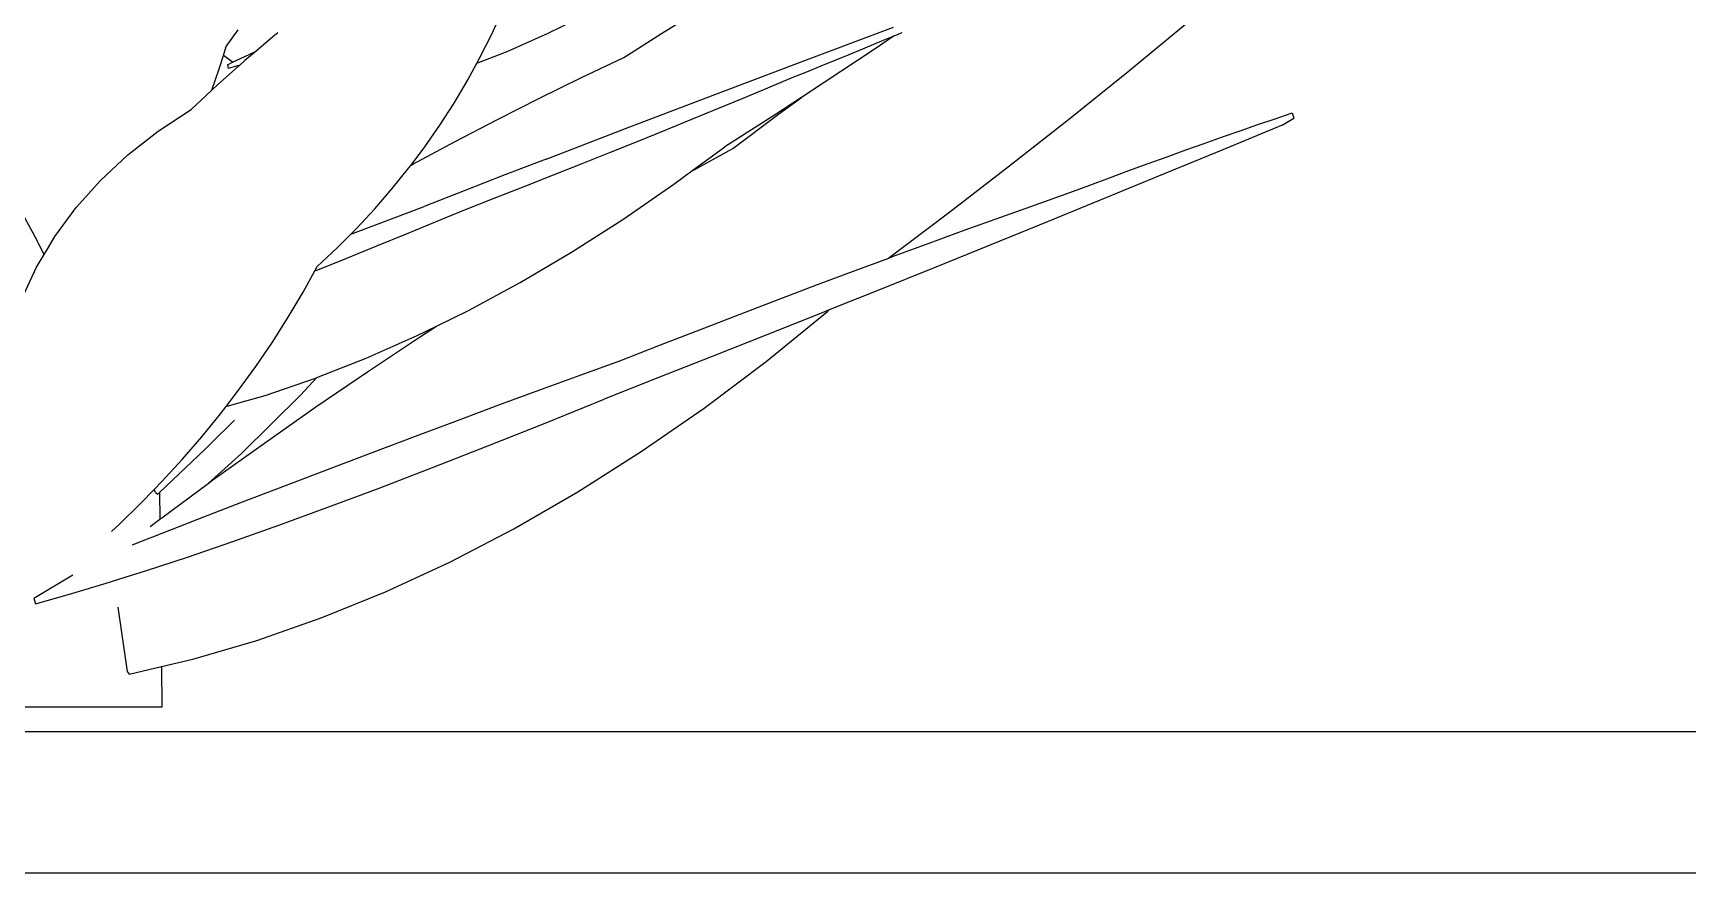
# Model space of a CAD drawing. Header units: metres. Extents: x 244.4 to 340.3, y -4.1 to 64.3.
# Drawn here: x 250.82 to 251.407, y 7.29 to 7.587 of the extents above; entities that cross this region are included whole.
import ezdxf

# ---------------------------------------------------------------- set-up
doc = ezdxf.new("R2010")
doc.units = ezdxf.units.M
doc.layers.add('Edges', color=7, linetype='Continuous')

# ---------------------------------------------------------------- blocks, each defined once
blk = doc.blocks.new('Novo+Sobrado2m fr')
for p, q in [((-4.6057, -1.63037), (-4.60186, -1.62192)), ((-4.58571, -1.63004), (-4.57112, -1.62288)), ((-4.54548, -1.63007), (-4.53209, -1.6218)), ((-4.69986, -1.63477), (-4.69566, -1.62884)), ((-4.68328, -1.63134), (-4.68921, -1.63633)), ((-4.6815, -1.62992), (-4.68328, -1.63134)), ((-4.60984, -1.63867), (-4.6057, -1.63037)), ((-4.60023, -1.63646), (-4.58571, -1.63004)), ((-4.55886, -1.63858), (-4.54548, -1.63007)), ((-4.495, -1.63979), (-4.46316, -1.62785)), ((-4.46293, -1.63092), (-4.47007, -1.63578)), ((-4.46932, -1.63359), (-4.46466, -1.63164)), ((-4.46466, -1.63164), (-4.46293, -1.63092)), ((-4.46293, -1.63092), (-4.46009, -1.62973)), ((-4.35883, -1.62639), (-4.37991, -1.64372)), ((-4.70086, -1.63793), (-4.69986, -1.63477)), ((-4.70014, -1.63516), (-4.69986, -1.63477)), ((-4.69331, -1.63826), (-4.68921, -1.63633)), ((-4.68921, -1.63633), (-4.69325, -1.63974)), ((-4.61093, -1.64065), (-4.60023, -1.63646)), ((-4.47007, -1.63578), (-4.4877, -1.64752)), ((-4.48382, -1.63956), (-4.4789, -1.63754)), ((-4.4789, -1.63754), (-4.47407, -1.63555)), ((-4.47407, -1.63555), (-4.46932, -1.63359)), ((-4.70497, -1.65024), (-4.70233, -1.64262)), ((-4.69558, -1.64181), (-4.70292, -1.64833)), ((-4.70233, -1.64262), (-4.70086, -1.63793)), ((-4.69758, -1.64034), (-4.70086, -1.63793)), ((-4.69943, -1.64125), (-4.69758, -1.64034)), ((-4.69943, -1.64125), (-4.69919, -1.64251)), ((-4.69586, -1.64161), (-4.69919, -1.64251)), ((-4.69758, -1.64034), (-4.69331, -1.63826)), ((-4.69512, -1.64141), (-4.69586, -1.64161)), ((-4.69558, -1.64181), (-4.69586, -1.64161)), ((-4.69512, -1.64141), (-4.69558, -1.64181)), ((-4.69325, -1.63974), (-4.69512, -1.64141)), ((-4.61429, -1.64681), (-4.61093, -1.64065)), ((-4.61093, -1.64065), (-4.60984, -1.63867)), ((-4.57379, -1.64569), (-4.55886, -1.63858)), ((-4.52618, -1.65158), (-4.495, -1.63979)), ((-4.49391, -1.64366), (-4.48882, -1.6416)), ((-4.48882, -1.6416), (-4.48382, -1.63956)), ((-4.70292, -1.64833), (-4.70497, -1.65024)), ((-4.61903, -1.6548), (-4.61429, -1.64681)), ((-4.58873, -1.65303), (-4.57379, -1.64569)), ((-4.51648, -1.65302), (-4.50768, -1.64935)), ((-4.50768, -1.64935), (-4.49908, -1.64574)), ((-4.49908, -1.64574), (-4.49391, -1.64366)), ((-4.4877, -1.64752), (-4.49575, -1.65277)), ((-4.37991, -1.64372), (-4.40108, -1.66074)), ((-4.70497, -1.65024), (-4.71229, -1.6571)), ((-4.62407, -1.66262), (-4.61903, -1.6548)), ((-4.60369, -1.6606), (-4.58873, -1.65303)), ((-4.55666, -1.66319), (-4.52618, -1.65158)), ((-4.52549, -1.65674), (-4.51648, -1.65302)), ((-4.49575, -1.65277), (-4.50535, -1.65902)), ((-4.50391, -1.65869), (-4.49575, -1.65277)), ((-4.72404, -1.6648), (-4.71229, -1.6571)), ((-4.61866, -1.6684), (-4.60369, -1.6606)), ((-4.54413, -1.66437), (-4.53471, -1.66053)), ((-4.53471, -1.66053), (-4.52549, -1.65674)), ((-4.50535, -1.65902), (-4.52302, -1.67028)), ((-4.52012, -1.67084), (-4.50391, -1.65869)), ((-4.40108, -1.66074), (-4.42233, -1.67744)), ((-4.33391, -1.66242), (-4.32776, -1.66032)), ((-4.32776, -1.66032), (-4.32171, -1.65826)), ((-4.32534, -1.66261), (-4.32118, -1.66013)), ((-4.32171, -1.65826), (-4.32118, -1.66013)), ((-4.73477, -1.67317), (-4.72404, -1.6648)), ((-4.6294, -1.67029), (-4.62407, -1.66262)), ((-4.58642, -1.67462), (-4.55666, -1.66319)), ((-4.55376, -1.66826), (-4.54413, -1.66437)), ((-4.35295, -1.66909), (-4.34651, -1.66681)), ((-4.34651, -1.66681), (-4.34016, -1.66459)), ((-4.32534, -1.66261), (-4.34632, -1.67132)), ((-4.34016, -1.66459), (-4.33391, -1.66242)), ((-4.63428, -1.67678), (-4.6294, -1.67029)), ((-4.63363, -1.67643), (-4.61866, -1.6684)), ((-4.57359, -1.6762), (-4.56357, -1.67221)), ((-4.56357, -1.67221), (-4.55376, -1.66826)), ((-4.53512, -1.67922), (-4.52302, -1.67028)), ((-4.53512, -1.67922), (-4.52012, -1.67084)), ((-4.34632, -1.67132), (-4.36714, -1.67991)), ((-4.36612, -1.6738), (-4.35949, -1.67142)), ((-4.35949, -1.67142), (-4.35295, -1.66909)), ((-4.74446, -1.68219), (-4.73477, -1.67317)), ((-4.64096, -1.68513), (-4.63503, -1.67779)), ((-4.63503, -1.67779), (-4.63428, -1.67678)), ((-4.63428, -1.67678), (-4.63363, -1.67643)), ((-4.58642, -1.67462), (-4.60103, -1.68026)), ((-4.58379, -1.68026), (-4.57359, -1.6762)), ((-4.42233, -1.67744), (-4.44367, -1.69382)), ((-4.38657, -1.68128), (-4.37967, -1.67873)), ((-4.37967, -1.67873), (-4.37285, -1.67624)), ((-4.37285, -1.67624), (-4.36612, -1.6738)), ((-4.75309, -1.69184), (-4.74446, -1.68219)), ((-4.60103, -1.68026), (-4.61544, -1.68586)), ((-4.60477, -1.68851), (-4.59419, -1.68436)), ((-4.59419, -1.68436), (-4.58379, -1.68026)), ((-4.55916, -1.69605), (-4.54103, -1.68358)), ((-4.54103, -1.68358), (-4.53512, -1.67922)), ((-4.40065, -1.68653), (-4.39357, -1.68388)), ((-4.39357, -1.68388), (-4.38657, -1.68128)), ((-4.36714, -1.67991), (-4.38779, -1.6884)), ((-4.64717, -1.69229), (-4.64096, -1.68513)), ((-4.61544, -1.68586), (-4.62967, -1.69141)), ((-4.61553, -1.6927), (-4.60477, -1.68851)), ((-4.41278, -1.69081), (-4.40065, -1.68653)), ((-4.38779, -1.6884), (-4.40828, -1.69678)), ((-4.76685, -1.70372), (-4.7737, -1.69115)), ((-4.76065, -1.70211), (-4.75309, -1.69184)), ((-4.65368, -1.69929), (-4.64717, -1.69229)), ((-4.64563, -1.69745), (-4.62967, -1.69141)), ((-4.62565, -1.69688), (-4.61553, -1.6927)), ((-4.57737, -1.70768), (-4.55916, -1.69605)), ((-4.44367, -1.69382), (-4.46487, -1.70973)), ((-4.4377, -1.69976), (-4.42513, -1.69522)), ((-4.42513, -1.69522), (-4.41278, -1.69081)), ((-4.76353, -1.70694), (-4.76065, -1.70211)), ((-4.66047, -1.70612), (-4.6557, -1.70132)), ((-4.6557, -1.70132), (-4.64563, -1.69745)), ((-4.6557, -1.70132), (-4.65368, -1.69929)), ((-4.64645, -1.70539), (-4.63595, -1.70111)), ((-4.63595, -1.70111), (-4.62565, -1.69688)), ((-4.45049, -1.70442), (-4.4377, -1.69976)), ((-4.40828, -1.69678), (-4.4286, -1.70505)), ((-4.76684, -1.70376), (-4.76685, -1.70372)), ((-4.76683, -1.70384), (-4.76684, -1.70376)), ((-4.76627, -1.70487), (-4.76683, -1.70384)), ((-4.76441, -1.70843), (-4.76627, -1.70487)), ((-4.76441, -1.70843), (-4.76353, -1.70694)), ((-4.66755, -1.71277), (-4.66047, -1.70612)), ((-4.65712, -1.70972), (-4.64645, -1.70539)), ((-4.59561, -1.71843), (-4.57737, -1.70768)), ((-4.4635, -1.70922), (-4.45049, -1.70442)), ((-4.4286, -1.70505), (-4.44875, -1.71321)), ((-4.77248, -1.72441), (-4.76712, -1.71297)), ((-4.76712, -1.71297), (-4.76441, -1.70843)), ((-4.66838, -1.71425), (-4.66755, -1.71277)), ((-4.66798, -1.7141), (-4.65712, -1.70972)), ((-4.47671, -1.71413), (-4.46487, -1.70973)), ((-4.44875, -1.71321), (-4.46872, -1.72125)), ((-4.46487, -1.70973), (-4.4635, -1.70922)), ((-4.67259, -1.72183), (-4.66838, -1.71425)), ((-4.66838, -1.71425), (-4.66798, -1.7141)), ((-4.61386, -1.72829), (-4.59561, -1.71843)), ((-4.50377, -1.72434), (-4.49014, -1.71917)), ((-4.49014, -1.71917), (-4.47671, -1.71413)), ((-4.67789, -1.73075), (-4.67259, -1.72183)), ((-4.51759, -1.72962), (-4.50377, -1.72434)), ((-4.46872, -1.72125), (-4.48594, -1.72815)), ((-4.68347, -1.73952), (-4.67789, -1.73075)), ((-4.62525, -1.73389), (-4.61386, -1.72829)), ((-4.53162, -1.73502), (-4.51759, -1.72962)), ((-4.50829, -1.74636), (-4.48652, -1.72866)), ((-4.48851, -1.72918), (-4.50812, -1.73699)), ((-4.48594, -1.72815), (-4.48851, -1.72918)), ((-4.48652, -1.72866), (-4.48594, -1.72815)), ((-4.6502, -1.74525), (-4.63207, -1.73724)), ((-4.63207, -1.73724), (-4.62525, -1.73389)), ((-4.63133, -1.73782), (-4.62525, -1.73389)), ((-4.54583, -1.74054), (-4.53162, -1.73502)), ((-4.50812, -1.73699), (-4.52754, -1.74469)), ((-4.68933, -1.74814), (-4.68347, -1.73952)), ((-4.64971, -1.75003), (-4.63133, -1.73782)), ((-4.56024, -1.74618), (-4.54583, -1.74054)), ((-4.69546, -1.75661), (-4.68933, -1.74814)), ((-4.66776, -1.75213), (-4.6502, -1.74525)), ((-4.57433, -1.75128), (-4.56024, -1.74618)), ((-4.52754, -1.74469), (-4.54678, -1.75226)), ((-4.53035, -1.76295), (-4.50829, -1.74636)), ((-4.6861, -1.75841), (-4.66822, -1.75231)), ((-4.67348, -1.75834), (-4.66776, -1.75213)), ((-4.66822, -1.75231), (-4.66776, -1.75213)), ((-4.66805, -1.76254), (-4.64971, -1.75003)), ((-4.58863, -1.7565), (-4.57433, -1.75128)), ((-4.54678, -1.75226), (-4.56581, -1.75972)), ((-4.69992, -1.76241), (-4.69546, -1.75661)), ((-4.69992, -1.76241), (-4.6946, -1.76087)), ((-4.6946, -1.76087), (-4.6861, -1.75841)), ((-4.69441, -1.77902), (-4.67348, -1.75834)), ((-4.60313, -1.76183), (-4.58863, -1.7565)), ((-4.58673, -1.76822), (-4.56581, -1.75972)), ((-4.70852, -1.7731), (-4.70185, -1.76493)), ((-4.70185, -1.76493), (-4.69992, -1.76241)), ((-4.68633, -1.77534), (-4.66805, -1.76254)), ((-4.61782, -1.76728), (-4.60313, -1.76183)), ((-4.55266, -1.77838), (-4.53035, -1.76295)), ((-4.70547, -1.77562), (-4.69693, -1.76724)), ((-4.6327, -1.77284), (-4.61782, -1.76728)), ((-4.60704, -1.77633), (-4.58673, -1.76822)), ((-4.72347, -1.7929), (-4.70749, -1.7776)), ((-4.71546, -1.78111), (-4.70852, -1.7731)), ((-4.70749, -1.7776), (-4.7069, -1.77703)), ((-4.7069, -1.77703), (-4.70547, -1.77562)), ((-4.70456, -1.78842), (-4.68633, -1.77534)), ((-4.66303, -1.78431), (-4.64777, -1.77852)), ((-4.64777, -1.77852), (-4.6327, -1.77284)), ((-4.62668, -1.78403), (-4.60704, -1.77633)), ((-4.57516, -1.79264), (-4.55266, -1.77838)), ((-4.72266, -1.78897), (-4.71546, -1.78111)), ((-4.70628, -1.78969), (-4.69441, -1.77902)), ((-4.67847, -1.79021), (-4.66303, -1.78431)), ((-4.64561, -1.79129), (-4.62668, -1.78403)), ((-4.7254, -1.79179), (-4.72266, -1.78897)), ((-4.72272, -1.8018), (-4.70628, -1.78969)), ((-4.70628, -1.78969), (-4.70456, -1.78842)), ((-4.6941, -1.79622), (-4.67847, -1.79021)), ((-4.73013, -1.79667), (-4.7254, -1.79179)), ((-4.72495, -1.79281), (-4.7254, -1.79179)), ((-4.72495, -1.79281), (-4.7241, -1.7935)), ((-4.7241, -1.7935), (-4.72347, -1.7929)), ((-4.72347, -1.7929), (-4.72337, -1.8023)), ((-4.66381, -1.79811), (-4.64561, -1.79129)), ((-4.5978, -1.80569), (-4.57516, -1.79264)), ((-4.73786, -1.80421), (-4.73013, -1.79667)), ((-4.72337, -1.8023), (-4.72272, -1.8018)), ((-4.7099, -1.80234), (-4.6941, -1.79622)), ((-4.68123, -1.80447), (-4.66381, -1.79811)), ((-4.74056, -1.8067), (-4.73786, -1.80421)), ((-4.72689, -1.80495), (-4.72337, -1.8023)), ((-4.72588, -1.80856), (-4.7099, -1.80234)), ((-4.69784, -1.81035), (-4.68123, -1.80447)), ((-4.62056, -1.81751), (-4.5978, -1.80569)), ((-4.73314, -1.81141), (-4.72878, -1.8097)), ((-4.72878, -1.8097), (-4.72588, -1.80856)), ((-4.7136, -1.81575), (-4.69784, -1.81035)), ((-4.72848, -1.82065), (-4.7136, -1.81575)), ((-4.64337, -1.82807), (-4.62056, -1.81751)), ((-4.75426, -1.82219), (-4.76808, -1.83042)), ((-4.75548, -1.82893), (-4.74245, -1.82505)), ((-4.74245, -1.82505), (-4.7338, -1.82233)), ((-4.7338, -1.82233), (-4.72848, -1.82065)), ((-4.76808, -1.83042), (-4.76755, -1.83229)), ((-4.76755, -1.83229), (-4.75548, -1.82893)), ((-4.66619, -1.83734), (-4.64337, -1.82807)), ((-4.73826, -1.83352), (-4.73502, -1.85634)), ((-4.68898, -1.84532), (-4.66619, -1.83734)), ((-4.71168, -1.85198), (-4.68898, -1.84532)), ((-4.73425, -1.85731), (-4.72283, -1.85461)), ((-4.72283, -1.85461), (-4.71168, -1.85198)), ((-4.72283, -1.85461), (-4.72268, -1.86893)), ((-4.73502, -1.85634), (-4.73425, -1.85731)), ((-4.72268, -1.86893), (-4.77516, -1.86893)), ((-3.30313, -1.87774), (-5.75313, -1.87774)), ((-6.89978, -1.92774), (-4.42313, -1.92774)), ((-4.42313, -1.92774), (-3.30313, -1.92774))]:
    blk.add_line(p, q)

msp = doc.modelspace()

# ---------------------------------------------------------------- block references
at = {"layer": 'Edges'}
msp.add_blockref('Novo+Sobrado2m fr', (255.5882, 9.21727), dxfattribs=at)

doc.saveas('drawing.dxf')
